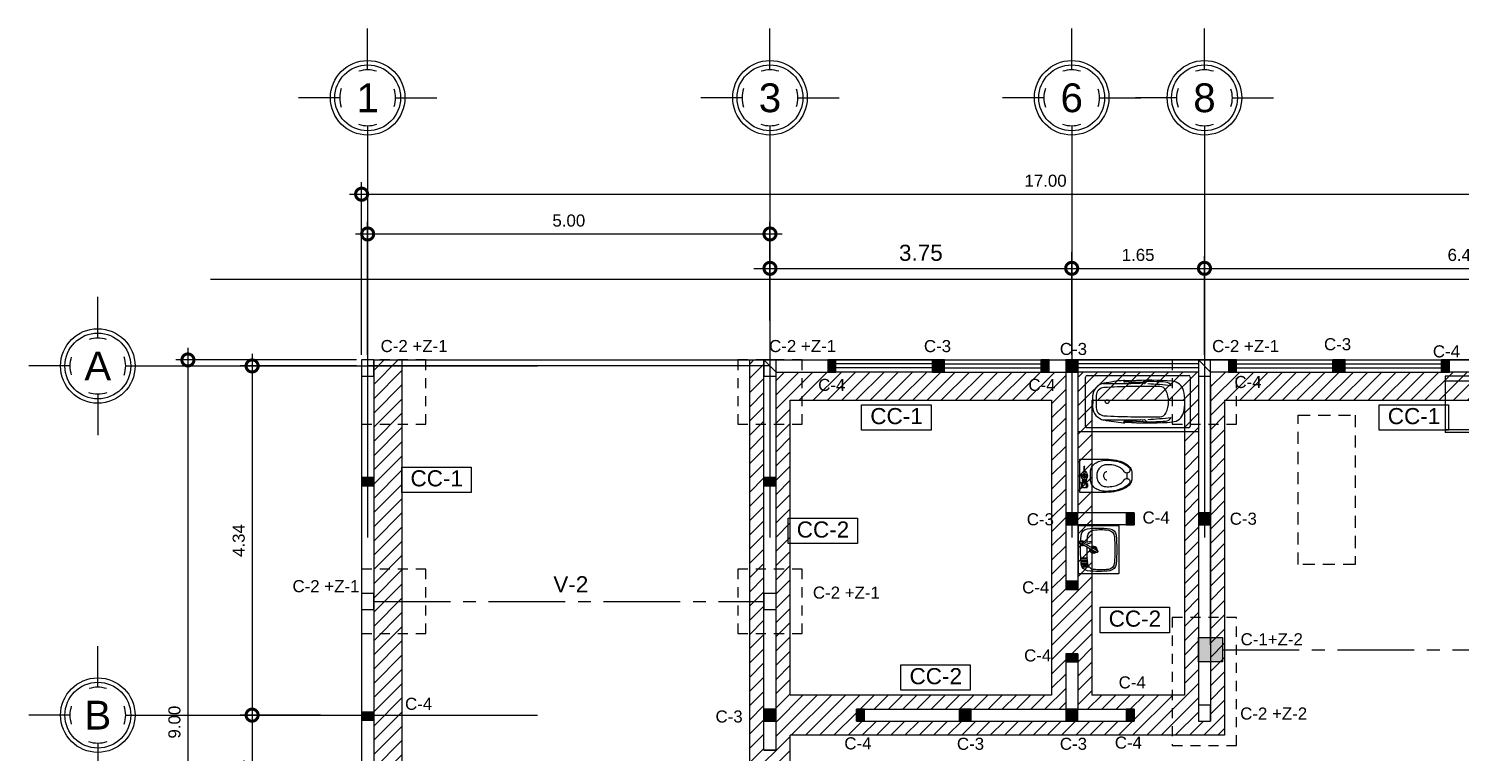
# Model space of a CAD drawing. Header units: inches. Extents: x -370 to 18, y -197 to 199.
# Drawn here: x -319.67 to -301.86, y 27.21 to 36.22 of the extents above; entities that cross this region are included whole.
import ezdxf
from ezdxf.enums import TextEntityAlignment as Align

# ---------------------------------------------------------------- set-up
doc = ezdxf.new("R2010")
doc.units = ezdxf.units.IN
doc.header["$MEASUREMENT"] = 0
doc.header["$PDMODE"] = 34
doc.header["$PDSIZE"] = 0.2
for name, pattern in [('CENTER2', [28.575, 19.05, -3.175, 3.175, -3.175]), ('DASHED', [0.75, 0.5, -0.25]), ('DASHED2', [0.375, 0.25, -0.125])]:
    doc.linetypes.add(name, pattern=pattern)
for name, color, linetype in [('artefactos', 1, 'Continuous'), ('aux2', 194, 'Continuous'), ('MUEBLES', 7, 'Continuous'), ('sanitarios', 9, 'Continuous')]:
    doc.layers.add(name, color=color, linetype=linetype)
doc.styles.get("Standard").update_dxf_attribs({"font": 'arial.ttf'})
doc.dimstyles.new('E100', dxfattribs={"dimtxt": 0.15, "dimasz": 0.15, "dimexe": 0.15, "dimexo": 0.0625, "dimgap": 0.09, "dimtad": 1, "dimzin": 0, "dimdsep": 46, "dimtxsty": 'Standard', "dimblk": 'DOTSMALL', "dimcen": 0.09, "dimdle": 0.15, "dimclrd": 1, "dimclre": 1, "dimclrt": 2, "dimazin": 0, "dimtfac": 1, "dimtofl": 0, "dimtmove": 1, "dimatfit": 1, "dimldrblk": 'OPEN90', "dimfxl": 1, "dimtolj": 1, "dimtzin": 0, "dimarcsym": 0})

# ---------------------------------------------------------------- blocks, each defined once
blk = doc.blocks.new('A$C78C0248E')
at = {"layer": 'artefactos', "color": 2}
for p, q in [((0.244, 0.263), (-0.325, 0.263)), ((-0.325, 0.263), (-0.325, -0.186)), ((0.244, 0.263), (0.244, -0.186)), ((0.244, 0.223), (-0.325, 0.223)), ((0.244, -0.166), (-0.325, -0.166)), ((0.244, -0.186), (-0.325, -0.186)), ((-0.127, -0.186), (-0.127, -0.206)), ((-0.071, -0.206), (-0.127, -0.206)), ((-0.071, -0.186), (-0.071, -0.206)), ((-0.04, -0.166), (-0.04, -0.186)), ((-0.009, -0.186), (-0.009, -0.206)), ((-0.009, -0.206), (0.047, -0.206)), ((0.047, -0.186), (0.047, -0.206))]:
    blk.add_line(p, q, dxfattribs=at)
blk = doc.blocks.new('BC-P3')
at = {"color": 1}
for p, q in [((-0.352, 0), (0.352, 0)), ((-0.375, -1.477), (-0.375, -0.023)), ((0.375, -0.023), (0.375, -1.477)), ((-0.26, -0.25), (-0.26, -0.65)), ((0.26, -0.25), (0.26, -0.65)), ((-0.299, -0.646), (-0.304, -0.562)), ((-0.295, -0.615), (-0.289, -0.545)), ((-0.295, -0.615), (-0.29, -0.621)), ((-0.289, -0.545), (-0.288, -0.546)), ((-0.26, -0.847), (-0.285, -0.558)), ((0.26, -0.847), (0.285, -0.558)), ((0.289, -0.545), (0.288, -0.546)), ((0.295, -0.615), (0.289, -0.545)), ((0.295, -0.615), (0.29, -0.621)), ((0.299, -0.646), (0.304, -0.562)), ((-0.295, -0.835), (-0.28, -0.82)), ((-0.289, -0.622), (-0.278, -0.816)), ((0.289, -0.622), (0.278, -0.816)), ((0.295, -0.835), (0.28, -0.82)), ((-0.295, -0.885), (-0.295, -0.835)), ((-0.295, -0.885), (-0.261, -0.851)), ((0.295, -0.885), (0.261, -0.851)), ((0.295, -0.885), (0.295, -0.835)), ((0.352, -1.5), (-0.352, -1.5))]:
    blk.add_line(p, q, dxfattribs=at)
blk.add_lwpolyline([(-0.026, -0.108, 0.338364), (-0.025, -0.109, 0.038384), (-0.018, -0.11, 0.0164), (-0.01, -0.111, 0.011665), (0.002, -0.111, 0.011665), (0.013, -0.111, 0.0164), (0.021, -0.11, 0.038384), (0.029, -0.109, 0.338364), (0.029, -0.108, 0.338364), (0.029, -0.107, 0.038384), (0.021, -0.106, 0.0164), (0.013, -0.105, 0.011665), (0.002, -0.105, 0.011665), (-0.01, -0.105, 0.0164), (-0.018, -0.106, 0.038384), (-0.025, -0.107, 0.338364)], format="xyb", close=True, dxfattribs=at)
blk.add_circle((0, -0.31), 0.0275, dxfattribs=at)
for centre, radius, start, end in [((-0.352, -0.023), 0.023, 90, 180), ((-0.067, -0.301), 0.2, 92.1239, 168.9839), ((-0.082, -0.272), 0.12, 92.5539, 176.467), ((0, -2.1), 1.95, 90, 92.5539), ((0, -2.1), 2, 90, 92.1239), ((0, -2.1), 2, 87.8761, 90), ((0, -2.1), 1.95, 87.4461, 90), ((0.067, -0.301), 0.2, 11.0161, 87.8761), ((0.082, -0.272), 0.12, 3.533, 87.4461), ((0.352, -0.023), 0.023, 0, 90), ((2.677, -0.835), 2.995, 168.9839, 174.4587), ((7.962, -0.768), 8.179, 176.467, 179.1704), ((-7.962, -0.768), 8.179, 0.8296, 3.533), ((-2.677, -0.835), 2.995, 5.5413, 11.0161), ((-0.205, -0.556), 0.1, 174.4587, 183.7832), ((-0.289, -0.548), 0.002, 12.2804, 69.2529), ((-0.384, -0.569), 0.1, 4.1251, 12.2804), ((0.384, -0.569), 0.1, 167.7196, 175.8749), ((0.289, -0.548), 0.002, 110.7471, 167.7196), ((0.205, -0.556), 0.1, 356.2168, 5.5413), ((3.668, -0.903), 3.974, 176.4609, 184.9418), ((-0.389, -0.652), 0.09, 356.4609, 3.7832), ((-0.291, -0.622), 0.002, 5, 45.7989), ((-0.284, -0.816), 0.006, 315, 3.2505), ((4.742, -0.654), 5.002, 179.9558, 181.4637), ((8.359, -0.88), 8.578, 178.4608, 181.2396), ((-8.359, -0.88), 8.578, 358.7604, 1.5392), ((-4.742, -0.654), 5.002, 358.5363, 0.0442), ((0.284, -0.816), 0.006, 176.7495, 225), ((0.291, -0.622), 0.002, 134.2011, 175), ((-3.668, -0.903), 3.974, 355.0582, 3.5391), ((0.389, -0.652), 0.09, 176.2168, 183.5391), ((4.351, -0.851), 4.64, 180.3451, 183.6254), ((-0.266, -0.847), 0.006, 315, 5), ((4.742, -0.654), 5.002, 182.7348, 186.5873), ((-4.742, -0.654), 5.002, 353.4127, 357.2652), ((0.266, -0.847), 0.006, 175, 225), ((-4.351, -0.851), 4.64, 356.3746, 359.6549), ((-0.18, -1.139), 0.1, 182.9172, 241.9463), ((-0.117, -1.064), 0.1, 181.2396, 243.8791), ((0, -0.825), 0.366, 243.8791, 270), ((0, -0.825), 0.366, 270, 296.1209), ((0.117, -1.064), 0.1, 296.1209, 358.7604), ((0.18, -1.139), 0.1, 298.0537, 357.0828), ((-0.112, -1.23), 0.18, 184.9418, 254.479), ((0, -0.825), 0.6, 254.479, 270), ((0, -0.825), 0.6, 270, 285.521), ((0.112, -1.23), 0.18, 285.521, 355.0582), ((-0.352, -1.477), 0.023, 180, 270), ((0.352, -1.477), 0.023, 270, 0)]:
    blk.add_arc(centre, radius, start, end, dxfattribs=at)
blk = doc.blocks.new('videt')
at = {"layer": 'artefactos', "color": 1}
blk.add_line((0.024, 0.29), (-0.044, 0.29), dxfattribs=at)
for points in [[(0.196, 0.029, 0.049648), (0.183, 0.159, 0.06346), (0.151, 0.256, 0.103485), (0.093, 0.331, 0.178458), (0.04, 0.351), (-0.06, 0.351, 0.178458), (-0.112, 0.331, 0.103485), (-0.17, 0.256, 0.06346), (-0.203, 0.159, 0.049648), (-0.216, 0.029), (-0.216, -0.293), (0.196, -0.293)], [(-0.104, 0.322, 0.103485), (-0.159, 0.251, 0.06346), (-0.191, 0.157, 0.049648), (-0.204, 0.029, 0.075858), (-0.192, -0.046, 0.086069), (-0.162, -0.106, 0.105985), (-0.113, -0.148, 0.126201), (-0.06, -0.162), (0.04, -0.162, 0.126201), (0.093, -0.148, 0.105985), (0.142, -0.106, 0.086069), (0.172, -0.046, 0.075858), (0.184, 0.029, 0.049648), (0.171, 0.157, 0.06346), (0.139, 0.251, 0.103485), (0.085, 0.322, 0.097511), (0.07, 0.328, 0.09808), (0.055, 0.328, 0.098895), (0.041, 0.322, 0.099479), (0.03, 0.311, 0.099479), (0.025, 0.297, 0.098895), (0.025, 0.282, 0.09808), (0.031, 0.268, 0.097511), (0.041, 0.257, -0.102445), (0.087, 0.211, -0.077884), (0.116, 0.146, -0.065096), (0.127, 0.061, -0.024284), (0.125, 0.029, -0.115331), (0.115, -0.013, -0.103946), (0.086, -0.051, -0.091071), (0.043, -0.075, -0.083675), (-0.01, -0.084, -0.083675), (-0.063, -0.075, -0.091071), (-0.105, -0.051, -0.103946), (-0.135, -0.013, -0.115331), (-0.145, 0.029, -0.024284), (-0.146, 0.061, -0.065096), (-0.135, 0.146, -0.077884), (-0.106, 0.211, -0.102445), (-0.061, 0.257, 0.097511), (-0.05, 0.268, 0.09808), (-0.044, 0.282, 0.098895), (-0.044, 0.297, 0.099479), (-0.05, 0.311, 0.099479), (-0.061, 0.322, 0.098895), (-0.075, 0.328, 0.09808), (-0.09, 0.328, 0.097511)]]:
    blk.add_lwpolyline(points, format="xyb", close=True, dxfattribs=at)
blk.add_lwpolyline([(0.04, 0.043, -0.111064), (0.036, 0.026, -0.102841), (0.025, 0.012, -0.093011), (0.01, 0.003, -0.087082), (-0.01, -0.001, -0.087082), (-0.029, 0.003, -0.093011), (-0.045, 0.012, -0.102841), (-0.056, 0.026, -0.111064), (-0.06, 0.043, -0.111064)], format="xyb", dxfattribs=at)
at = {"layer": 'aux2', "color": 1}
for p, q in [((-0.166, -0.293), (-0.166, -0.281)), ((-0.166, -0.293), (-0.091, -0.293)), ((-0.154, -0.215), (-0.154, -0.203)), ((-0.083, -0.215), (-0.154, -0.215)), ((-0.083, -0.259), (-0.154, -0.259)), ((-0.154, -0.277), (-0.154, -0.259)), ((-0.15, -0.206), (-0.15, -0.201)), ((-0.15, -0.276), (-0.15, -0.265)), ((-0.135, -0.209), (-0.147, -0.209)), ((-0.135, -0.262), (-0.147, -0.262)), ((-0.132, -0.206), (-0.132, -0.197)), ((-0.132, -0.274), (-0.132, -0.265)), ((-0.125, -0.206), (-0.125, -0.197)), ((-0.125, -0.274), (-0.125, -0.265)), ((-0.11, -0.209), (-0.122, -0.209)), ((-0.11, -0.262), (-0.122, -0.262)), ((-0.107, -0.206), (-0.107, -0.201)), ((-0.107, -0.276), (-0.107, -0.265)), ((-0.104, -0.215), (-0.104, -0.203)), ((-0.104, -0.277), (-0.104, -0.259)), ((-0.091, -0.293), (-0.091, -0.281)), ((-0.083, -0.212), (-0.07, -0.212)), ((-0.083, -0.262), (-0.083, -0.212)), ((-0.083, -0.237), (-0.07, -0.237)), ((-0.083, -0.262), (-0.07, -0.262)), ((-0.07, -0.262), (-0.07, -0.212)), ((-0.058, -0.215), (-0.07, -0.215)), ((-0.058, -0.259), (-0.07, -0.259)), ((-0.046, -0.212), (-0.058, -0.212)), ((-0.058, -0.262), (-0.058, -0.212)), ((-0.046, -0.262), (-0.058, -0.262)), ((0.047, -0.221), (0.031, -0.221)), ((0.047, -0.252), (0.031, -0.252)), ((0.047, -0.252), (0.047, -0.221)), ((0.05, -0.234), (0.106, -0.234)), ((0.05, -0.24), (0.106, -0.24))]:
    blk.add_line(p, q, dxfattribs=at)
blk.add_lwpolyline([(-0.035, -0.237), (-0.022, -0.259), (0.003, -0.259), (0.015, -0.237), (0.003, -0.215), (-0.022, -0.215)], close=True, dxfattribs=at)
for centre, radius in [((-0.01, -0.237), 0.0437), ((-0.01, -0.236), 0.025), ((-0.01, -0.237), 0.025), ((-0.01, -0.237), 0.00855)]:
    blk.add_circle(centre, radius, dxfattribs=at)
for centre, radius, start, end in [((-0.129, -0.39), 0.116, 71.0754, 108.9246), ((-0.119, -0.237), 0.0406, 147.7952, 212.2048), ((-0.129, -0.25), 0.0531, 61.9275, 118.0725), ((-0.147, -0.206), 0.00312, 180, 270), ((-0.147, -0.265), 0.00312, 90, 180), ((-0.135, -0.206), 0.00312, 270, 0), ((-0.135, -0.265), 0.00312, 0, 90), ((-0.122, -0.206), 0.00312, 180, 270), ((-0.122, -0.265), 0.00312, 90, 180), ((-0.11, -0.206), 0.00312, 270, 0), ((-0.11, -0.265), 0.00312, 0, 90), ((-0.138, -0.237), 0.0406, 327.7958, 32.2042), ((0.05, -0.231), 0.00312, 180, 270), ((0.05, -0.243), 0.00312, 90, 180), ((0.106, -0.237), 0.00312, 270, 90)]:
    blk.add_arc(centre, radius, start, end, dxfattribs=at)
blk = doc.blocks.new('lavamanos tlimpio')
at = {"layer": 'artefactos'}
for p, q in [((10.6, -10.3), (10.6, -3.5)), ((11.9, -10.4), (11.9, -3.5)), ((13.8, -10.4), (13.8, -3.7)), ((15.1, -10.6), (15.1, -3.7)), ((17, -10.7), (17, -3.9)), ((18.3, -11.1), (18.3, -3.9)), ((20.2, -11.5), (20.2, -4.8)), ((21.5, -13), (21.5, -4.8))]:
    blk.add_line(p, q, dxfattribs=at)
blk.add_lwpolyline([(30, -49.2), (30, -0.8, 0.414214), (29.2, 0), (-29.2, 0, 0.414214), (-30, -0.8), (-30, -49.2, 0.414214), (-29.2, -50), (29.2, -50, 0.414214)], format="xyb", close=True, dxfattribs=at)
for points in [[(-6.3, -2.5, 0.16165), (-7.8, -1.6), (-9.1, -0.8, 0.405288), (-11.2, -2), (-11.2, -3.5, 0.262176), (-10.5, -6.2)], [(-9.6, -4.3, 0.344116), (-9.7, -7.7), (-9.5, -8.3, -0.110943), (-9.5, -9.1), (-10.6, -16, 0.394589), (-10.1, -16.7), (-10, -16.7)], [(-6.8, -9.1, 0.076052), (-7.1, -9.7), (-9.1, -16.3, -0.394589), (-9.8, -16.8), (-10, -16.7)], [(-5.4, -7.7, 0.68313), (-7.9, -3.3)]]:
    blk.add_lwpolyline(points, format="xyb", dxfattribs=at)
for points in [[(-10.5, -6.2), (-9.9, -7.4)], [(-10.4, -3), (1.1, -23)], [(-8.6, -2), (2.9, -22)]]:
    blk.add_lwpolyline(points, dxfattribs=at)
for centre, radius, start, end in [((73, -25), 100, 171.9569, 188.0431), ((-17.1, -12.3), 9, 95.138, 171.9569), ((-16, -19.7), 8.5, 94.7912, 172.9336), ((0, -202.5), 200, 93.2141, 95.138), ((0, -210.5), 200, 92.7843, 94.7912), ((-9.5, -2.5), 1.5, 9.298, 247.8045), ((-9.5, -2.5), 1, 30, 210), ((-7.5, -5), 2.75, 152.2794, 192.5302), ((-7.5, -5), 2.75, 351.5788, 108.8589), ((0, -210.5), 200, 91.7204, 92.1195), ((0, -202.5), 200, 84.862, 91.7916), ((0, -18.5), 4.5, 136.0639, 277.5113), ((0, -210.5), 200, 85.2728, 91.0678), ((0, -18.5), 3, 144.5233, 275.4767), ((0, -18.5), 4.5, 316.1452, 110.3438), ((0, -18.5), 3, 314.5724, 105.4276), ((10.1, -10.3), 0.5, 267.0983, 0), ((11.3, -3.5), 0.65, 0, 180), ((12.4, -10.4), 0.5, 180, 266.4399), ((13.3, -10.4), 0.5, 266.1822, 0), ((14.5, -3.7), 0.65, 0, 180), ((15.6, -10.6), 0.5, 180, 265.5232), ((16.5, -10.7), 0.5, 266.4637, 0), ((16, -19.7), 8.5, 7.0664, 86.7126), ((17.7, -3.9), 0.65, 0, 180), ((17.1, -12.3), 9, 8.0431, 84.862), ((18.8, -11.1), 0.5, 180, 251.5041), ((19.7, -11.5), 0.5, 245.3398, 0), ((20.9, -4.8), 0.65, 0, 179.9999), ((22, -13), 0.5, 180, 227.7171), ((-73, -25), 100, 351.9569, 8.0431), ((50, -27.8), 75, 172.9336, 187.0664), ((2, -22.5), 1.5, 161.8103, 78.1897), ((2, -22.5), 1, 210, 30), ((-50, -27.8), 75, 352.9336, 7.0664), ((-17.1, -37.7), 9, 188.0431, 264.862), ((-16, -36), 8.5, 187.0664, 265.2088), ((0, 152.5), 200, 264.862, 275.138), ((0, 154.8), 200, 265.2088, 274.7912), ((16, -36), 8.5, 274.7912, 352.9336), ((17.1, -37.7), 9, 275.138, 351.9569)]:
    blk.add_arc(centre, radius, start, end, dxfattribs=at)
blk = doc.blocks.new('EJE NORTE NUEVO')
at = {"color": 8}
for p, q in [((0, 3.252), (0, 3.764)), ((-0.347, 2.905), (-0.859, 2.905)), ((0.347, 2.905), (0.859, 2.905))]:
    blk.add_line(p, q, dxfattribs=at)
at = {"color": 2, "linetype": 'CENTER2'}
blk.add_line((0, 2.558), (0, -2.558), dxfattribs=at)
at = {"color": 8}
blk.add_circle((0, 2.905), 0.463, dxfattribs=at)
at = {"color": 4}
blk.add_circle((0, 2.905), 0.409, dxfattribs=at)
at = {"color": 8}
for start, end in [(71.4161, 108.5839), (160.6993, 199.2784), (341.7694, 18.2529), (251.0526, 288.9474)]:
    blk.add_arc((0, 2.905), 0.347, start, end, dxfattribs=at)
at = {"color": 4}
blk.add_attdef('A', text='', height=0.358, dxfattribs=at).set_placement((0, 2.905), align=Align.MIDDLE_CENTER)
blk = doc.blocks.new('_DotSmall')
at = {"color": 0, "linetype": 'ByBlock', "const_width": 0.5}
blk.add_lwpolyline([(-0.0625, 0, 1), (0.0625, 0, 1)], format="xyb", close=True, dxfattribs=at)
blk = doc.blocks.new('*D190')
at = {"color": 1, "lineweight": -2, "transparency": 16777216}
for p, q in [((0.075, 9.062), (0.075, 10.715)), ((5.075, 9.489), (5.075, 10.715)), ((-0.075, 10.565), (5.225, 10.565))]:
    blk.add_line(p, q, dxfattribs=at)
at = {"layer": 'DEFPOINTS', "color": 0, "transparency": 16777216}
for p in [(5.075, 10.565), (5.075, 9.427), (0.075, 9)]:
    blk.add_point(p, dxfattribs=at)
at = {"color": 1, "lineweight": -2, "transparency": 16777216, "xscale": 0.3, "yscale": 0.3, "zscale": 0.3, "rotation": 180}
blk.add_blockref('_DotSmall', (0.075, 10.565), dxfattribs=at)
at = {"color": 1, "lineweight": -2, "transparency": 16777216, "xscale": 0.3, "yscale": 0.3, "zscale": 0.3}
blk.add_blockref('_DotSmall', (5.075, 10.565), dxfattribs=at)
at = {"color": 2, "transparency": 16777216, "insert": (2.575, 10.731), "char_height": 0.15, "attachment_point": 5}
blk.add_mtext('\\A1;5.00', dxfattribs=at)
blk = doc.blocks.new('_Open90')
at = {"color": 0, "linetype": 'ByBlock', "lineweight": -2}
for p, q in [((0, 0), (-1, 0)), ((-0.5, 0.5), (0, 0)), ((0, 0), (-0.5, -0.5))]:
    blk.add_line(p, q, dxfattribs=at)
blk = doc.blocks.new('*D138')
at = {"color": 1, "lineweight": -2, "transparency": 16777216}
for p, q in [((-236.938, 114.773), (-236.938, 115.622)), ((-233.188, 114.347), (-233.188, 115.622)), ((-237.138, 115.422), (-232.988, 115.422))]:
    blk.add_line(p, q, dxfattribs=at)
at = {"layer": 'DEFPOINTS', "color": 0, "transparency": 16777216}
for p in [(-233.188, 115.422), (-236.938, 114.711), (-233.188, 114.284)]:
    blk.add_point(p, dxfattribs=at)
at = {"color": 1, "lineweight": -2, "transparency": 16777216, "xscale": 0.3, "yscale": 0.3, "zscale": 0.3, "rotation": 180}
blk.add_blockref('_DotSmall', (-236.938, 115.422), dxfattribs=at)
at = {"color": 1, "lineweight": -2, "transparency": 16777216, "xscale": 0.3, "yscale": 0.3, "zscale": 0.3}
blk.add_blockref('_DotSmall', (-233.188, 115.422), dxfattribs=at)
at = {"color": 2, "transparency": 16777216, "insert": (-235.063, 115.614), "char_height": 0.2, "attachment_point": 5}
blk.add_mtext('\\A1;3.75', dxfattribs=at)
blk = doc.blocks.new('*D470')
at = {"color": 1, "lineweight": -2, "transparency": 16777216}
for p, q in [((8.825, 9.062), (8.825, 10.288)), ((10.475, 9.062), (10.475, 10.288)), ((8.675, 10.138), (10.625, 10.138))]:
    blk.add_line(p, q, dxfattribs=at)
at = {"layer": 'DEFPOINTS', "color": 0, "transparency": 16777216}
for p in [(10.475, 10.138), (8.825, 9), (10.475, 9)]:
    blk.add_point(p, dxfattribs=at)
at = {"color": 1, "lineweight": -2, "transparency": 16777216, "xscale": 0.3, "yscale": 0.3, "zscale": 0.3, "rotation": 180}
blk.add_blockref('_DotSmall', (8.825, 10.138), dxfattribs=at)
at = {"color": 1, "lineweight": -2, "transparency": 16777216, "xscale": 0.3, "yscale": 0.3, "zscale": 0.3}
blk.add_blockref('_DotSmall', (10.475, 10.138), dxfattribs=at)
at = {"color": 2, "transparency": 16777216, "insert": (9.65, 10.304), "char_height": 0.15, "attachment_point": 5}
blk.add_mtext('\\A1;1.65', dxfattribs=at)
blk = doc.blocks.new('*D471')
at = {"color": 1, "lineweight": -2, "transparency": 16777216}
for p, q in [((10.475, 9.062), (10.475, 10.288)), ((16.925, 9.062), (16.925, 10.288)), ((10.325, 10.138), (17.075, 10.138))]:
    blk.add_line(p, q, dxfattribs=at)
at = {"layer": 'DEFPOINTS', "color": 0, "transparency": 16777216}
for p in [(16.925, 10.138), (10.475, 9), (16.925, 9)]:
    blk.add_point(p, dxfattribs=at)
at = {"color": 1, "lineweight": -2, "transparency": 16777216, "xscale": 0.3, "yscale": 0.3, "zscale": 0.3, "rotation": 180}
blk.add_blockref('_DotSmall', (10.475, 10.138), dxfattribs=at)
at = {"color": 1, "lineweight": -2, "transparency": 16777216, "xscale": 0.3, "yscale": 0.3, "zscale": 0.3}
blk.add_blockref('_DotSmall', (16.925, 10.138), dxfattribs=at)
at = {"color": 2, "transparency": 16777216, "insert": (13.7, 10.304), "char_height": 0.15, "attachment_point": 5}
blk.add_mtext('\\A1;6.45', dxfattribs=at)
blk = doc.blocks.new('*D472')
at = {"color": 1, "lineweight": -2, "transparency": 16777216}
for p, q in [((-0.15, 11.059), (17.15, 11.059)), ((0, 9.062), (0, 11.209)), ((17, 9.062), (17, 11.209))]:
    blk.add_line(p, q, dxfattribs=at)
at = {"layer": 'DEFPOINTS', "color": 0, "transparency": 16777216}
for p in [(17, 11.059), (0, 9), (17, 9)]:
    blk.add_point(p, dxfattribs=at)
at = {"color": 1, "lineweight": -2, "transparency": 16777216, "xscale": 0.3, "yscale": 0.3, "zscale": 0.3, "rotation": 180}
blk.add_blockref('_DotSmall', (0, 11.059), dxfattribs=at)
at = {"color": 1, "lineweight": -2, "transparency": 16777216, "xscale": 0.3, "yscale": 0.3, "zscale": 0.3}
blk.add_blockref('_DotSmall', (17, 11.059), dxfattribs=at)
at = {"color": 2, "transparency": 16777216, "insert": (8.5, 11.226), "char_height": 0.15, "attachment_point": 5}
blk.add_mtext('\\A1;17.00', dxfattribs=at)
blk = doc.blocks.new('*D493')
at = {"color": 1, "lineweight": -2, "transparency": 16777216}
for p, q in [((-0.062, 8.925), (-1.511, 8.925)), ((-1.361, 9.075), (-1.361, 4.437)), ((-0.512, 4.587), (-1.511, 4.587))]:
    blk.add_line(p, q, dxfattribs=at)
at = {"layer": 'DEFPOINTS', "color": 0, "transparency": 16777216}
for p in [(0, 8.925), (-1.361, 4.587), (-0.449, 4.587)]:
    blk.add_point(p, dxfattribs=at)
at = {"color": 1, "lineweight": -2, "transparency": 16777216, "xscale": 0.3, "yscale": 0.3, "zscale": 0.3}
for p, rotation in [((-1.361, 8.925), 90), ((-1.361, 4.587), 270)]:
    blk.add_blockref('_DotSmall', p, dxfattribs=dict(at, rotation=rotation))
at = {"color": 2, "transparency": 16777216, "insert": (-1.527, 6.756), "char_height": 0.15, "attachment_point": 5, "rotation": 90}
blk.add_mtext('\\A1;4.34', dxfattribs=at)
blk = doc.blocks.new('*D490')
at = {"color": 1, "lineweight": -2, "transparency": 16777216}
for p, q in [((-1.361, 4.737), (-1.361, 2.925)), ((-0.512, 4.587), (-1.511, 4.587)), ((-0.062, 3.075), (-1.511, 3.075))]:
    blk.add_line(p, q, dxfattribs=at)
at = {"layer": 'DEFPOINTS', "color": 0, "transparency": 16777216}
for p in [(-0.449, 4.587), (-1.361, 3.075), (0, 3.075)]:
    blk.add_point(p, dxfattribs=at)
at = {"color": 1, "lineweight": -2, "transparency": 16777216, "xscale": 0.3, "yscale": 0.3, "zscale": 0.3}
for p, rotation in [((-1.361, 4.587), 90), ((-1.361, 3.075), 270)]:
    blk.add_blockref('_DotSmall', p, dxfattribs=dict(at, rotation=rotation))
at = {"color": 2, "transparency": 16777216, "insert": (-1.527, 3.831), "char_height": 0.15, "attachment_point": 5, "rotation": 90}
blk.add_mtext('\\A1;1.51', dxfattribs=at)
blk = doc.blocks.new('*D474')
at = {"color": 1, "lineweight": -2, "transparency": 16777216}
for p, q in [((-2.159, 9.15), (-2.159, -0.15)), ((-0.062, 9), (-2.309, 9)), ((-0.062, 0), (-2.309, 0))]:
    blk.add_line(p, q, dxfattribs=at)
at = {"layer": 'DEFPOINTS', "color": 0, "transparency": 16777216}
for p in [(0, 9), (-2.159, 0), (0, 0)]:
    blk.add_point(p, dxfattribs=at)
at = {"color": 1, "lineweight": -2, "transparency": 16777216, "xscale": 0.3, "yscale": 0.3, "zscale": 0.3}
for p, rotation in [((-2.159, 9), 90), ((-2.159, 0), 270)]:
    blk.add_blockref('_DotSmall', p, dxfattribs=dict(at, rotation=rotation))
at = {"color": 2, "transparency": 16777216, "insert": (-2.326, 4.5), "char_height": 0.15, "attachment_point": 5, "rotation": 90}
blk.add_mtext('\\A1;9.00', dxfattribs=at)
blk = doc.blocks.new('A$C4C712806')
at = {"color": 8}
for p, q in [((17.88, 10), (-1.877, 10)), ((0.15, 9), (0, 9)), ((0, 9), (0, 0)), ((5.075, 8.925), (0.075, 8.925)), ((0.15, 9), (0.15, 3.15)), ((0.15, 9), (5.15, 9)), ((5, 9), (5.895, 9)), ((5, 4.15), (5, 9)), ((5, 9), (5.15, 8.85)), ((5.895, 8.85), (5.895, 9)), ((7.095, 9), (7.245, 9)), ((7.095, 8.85), (7.095, 9)), ((7.245, 8.85), (7.245, 9)), ((8.445, 9), (8.9, 9)), ((8.445, 8.85), (8.445, 9)), ((8.75, 8.85), (8.9, 9)), ((8.9, 9), (8.9, 7.1)), ((10.872, 9), (10.4, 9)), ((10.4, 9), (10.4, 4.512)), ((10.55, 8.85), (10.4, 9)), ((10.872, 8.85), (10.872, 9)), ((12.222, 9), (12.072, 9)), ((12.072, 8.85), (12.072, 9)), ((12.222, 8.85), (12.222, 9)), ((17, 9), (13.422, 9)), ((13.422, 8.85), (13.422, 9)), ((5.15, 8.85), (5.895, 8.85)), ((5.15, 4.15), (5.15, 8.85)), ((7.095, 8.85), (7.245, 8.85)), ((8.445, 8.85), (8.75, 8.85)), ((8.75, 8.85), (8.75, 6.15)), ((10.872, 8.85), (10.55, 8.85)), ((10.55, 5.462), (10.55, 8.85)), ((12.222, 8.85), (12.072, 8.85)), ((16.85, 8.85), (13.422, 8.85)), ((10.55, 8.7), (10.55, 4.512)), ((8.9, 8.109), (10.4, 8.109)), ((9.6, 7.1), (8.9, 7.1)), ((8.9, 6.95), (8.9, 6.15)), ((9.6, 6.95), (8.9, 6.95)), ((9.6, 7.1), (9.6, 6.95)), ((8.75, 6.15), (8.9, 6.15)), ((8.75, 5.35), (8.75, 4.662)), ((8.75, 5.35), (8.9, 5.35)), ((8.9, 5.35), (8.9, 4.662)), ((6.15, 4.512), (6.15, 4.662)), ((6.15, 4.662), (8.75, 4.662)), ((8.9, 4.662), (9.6, 4.662)), ((9.6, 4.662), (9.6, 4.512)), ((10.55, 4.512), (10.55, 4.662)), ((10.55, 4.662), (10.55, 4.512)), ((6.15, 4.512), (9.6, 4.512)), ((10.4, 4.512), (10.55, 4.512)), ((5, 4.15), (5.15, 4.15)), ((5.15, 4.15), (5, 4.15))]:
    blk.add_line(p, q, dxfattribs=at)
at = {"color": 1}
for p, q in [((7.095, 9), (5.895, 9)), ((7.245, 9), (8.445, 9)), ((10.4, 9), (8.9, 9)), ((10.872, 9), (12.072, 9)), ((12.222, 9), (13.422, 9)), ((7.095, 8.85), (5.895, 8.85)), ((7.245, 8.85), (8.445, 8.85)), ((10.4, 8.85), (8.9, 8.85)), ((10.872, 8.85), (12.072, 8.85)), ((12.222, 8.85), (13.422, 8.85))]:
    blk.add_line(p, q, dxfattribs=at)
at = {"color": 2}
for p, q in [((7.095, 8.95), (5.895, 8.95)), ((7.245, 8.95), (8.445, 8.95)), ((10.4, 8.95), (8.9, 8.95)), ((10.872, 8.95), (12.072, 8.95)), ((12.222, 8.95), (13.422, 8.95)), ((7.095, 8.9), (5.895, 8.9)), ((7.245, 8.9), (8.445, 8.9)), ((10.4, 8.9), (8.9, 8.9)), ((10.872, 8.9), (12.072, 8.9)), ((12.222, 8.9), (13.422, 8.9))]:
    blk.add_line(p, q, dxfattribs=at)
at = {"layer": 'MUEBLES', "color": 8, "linetype": 'DASHED', "ltscale": 0.3}
blk.add_lwpolyline([(11.64, 8.313), (12.347, 8.313), (12.347, 6.457), (11.64, 6.457)], close=True, dxfattribs=at)
for p, values in [((0.075, 9.352), {'A': '1'}), ((5.075, 9.352), {'A': '3'}), ((8.825, 9.352), {'A': '6'}), ((10.475, 9.352), {'A': '8'})]:
    blk.add_blockref('EJE NORTE NUEVO', p).add_auto_attribs(values)
at = {"color": 8}
ref = blk.add_blockref('EJE NORTE NUEVO', (-0.374, 8.925), dxfattribs=dict(at, rotation=90))
ref.add_attrib('A', 'A', dxfattribs={"color": 4, "height": 0.358}).set_placement((-3.279, 8.925), align=Align.MIDDLE_CENTER)
ref = blk.add_blockref('EJE NORTE NUEVO', (-0.374, 4.587), dxfattribs=dict(at, rotation=90))
ref.add_attrib('A', 'B', dxfattribs={"color": 4, "height": 0.358}).set_placement((-3.279, 4.587), align=Align.MIDDLE_CENTER)
at = {"layer": 'artefactos', "color": 8, "xscale": 0.8666666666666671, "yscale": 0.8666666666666671, "zscale": 0.8666666666666671, "rotation": 90.00000000000001}
blk.add_blockref('BC-P3', (8.997, 8.482), dxfattribs=at)
at = {"layer": 'MUEBLES', "color": 8, "xscale": 1.56056294117736, "yscale": 1.56056294117736, "zscale": 1.56056294117736}
blk.add_blockref('A$C78C0248E', (13.975, 8.389), dxfattribs=at)
at = {"layer": 'MUEBLES', "color": 8, "xscale": -1, "rotation": 270}
blk.add_blockref('videt', (9.22, 7.571), dxfattribs=at)
at = {"layer": 'sanitarios', "color": 8, "xscale": -0.01000000000203727, "yscale": 0.01000000000021828, "zscale": 0.01, "rotation": 90}
blk.add_blockref('lavamanos tlimpio', (8.91, 6.642), dxfattribs=at)
at = {"color": 8}
for base, p1, p2, picture, middle in [((17, 11.059), (0, 9), (17, 9), '*D472', (8.5, 11.226)), ((5.075, 10.565), (0.075, 9), (5.075, 9.427), '*D190', (2.575, 10.731)), ((10.475, 10.138), (8.825, 9), (10.475, 9), '*D470', (9.65, 10.304)), ((16.925, 10.138), (10.475, 9), (16.925, 9), '*D471', (13.7, 10.304))]:
    dim = blk.add_linear_dim(base=base, p1=p1, p2=p2, dimstyle='E100', dxfattribs=at)
    dim.commit()
    dim.dimension.update_dxf_attribs({"geometry": picture, "text_midpoint": middle})
dim = blk.add_linear_dim(base=(8.825, 10.138), p1=(5.075, 9.427), p2=(8.825, 9), dimstyle='E100', dxfattribs=at)
dim.commit()
dim.dimension.update_dxf_attribs({"geometry": '*D138', "text_midpoint": (6.95, 10.33), "insert": (242.013, -105.284)})
for base, p1, p2, picture, middle in [((-2.159, 0), (0, 9), (0, 0), '*D474', (-2.326, 4.5)), ((-1.361, 4.587), (0, 8.925), (-0.449, 4.587), '*D493', (-1.527, 6.756)), ((-1.361, 3.075), (-0.449, 4.587), (0, 3.075), '*D490', (-1.527, 3.831))]:
    dim = blk.add_linear_dim(base=base, p1=p1, p2=p2, angle=90, dimstyle='E100', dxfattribs=at)
    dim.commit()
    dim.dimension.update_dxf_attribs({"geometry": picture, "text_midpoint": middle})

msp = doc.modelspace()

# ---------------------------------------------------------------- hatches: boundary and pattern name
h = msp.add_hatch()
h.set_pattern_fill('ANSI31', color=8)
h.set_pattern_definition([(45, (54.3584, 15.10135), (-0.088388348, 0.088388348), [])])
h.paths.add_polyline_path([(-306.7809, 31.9521), (-310.3809, 31.9521), (-310.3809, 27.2521), (-310.5309, 27.2521), (-310.5309, 32.1021), (-310.7059, 32.1021), (-310.7059, 26.4271), (-315.0309, 26.4271), (-315.0309, 32.1021), (-315.3809, 32.1021), (-315.3809, 26.2521), (-310.3809, 26.2521), (-310.3809, 26.1021), (-315.3809, 26.1021), (-315.3809, 23.2521), (-308.13371, 23.2521), (-308.13371, 26.2521), (-307.98371, 26.2521), (-307.98371, 23.2521), (-303.98371, 23.2521), (-303.98371, 26.1021), (-306.98371, 26.1021), (-306.98371, 26.2521), (-303.83371, 26.2521), (-303.83371, 23.2521), (-298.72033, 23.2521, 0.57746147), (-298.72033, 26.8521), (-299.8309, 26.8521), (-299.8309, 27.0021), (-298.6809, 27.0021, -0.54828633), (-298.44571, 23.2521), (-298.65128, 23.1021), (-298.40866, 23.1021, 0.57759497), (-298.65866, 27.1771), (-300.0809, 27.1771), (-300.0809, 26.6771), (-298.78598, 26.6771, -0.60681871), (-298.78598, 23.6021), (-303.65859, 23.6021), (-303.65715, 26.4271), (-310.2059, 26.4271), (-310.2059, 27.4387), (-304.8059, 27.4387), (-304.8059, 31.6021), (-298.8559, 31.6021), (-298.8559, 28.6521), (-298.6809, 28.6521), (-298.6809, 31.9521), (-304.9809, 31.9521), (-304.9809, 27.6137), (-305.1309, 27.6137), (-305.1309, 31.9521), (-306.6309, 31.9521), (-306.6309, 29.2521), (-306.7809, 29.2521)])
h.paths.add_polyline_path([(-306.9559, 31.6021), (-306.9559, 27.9387), (-310.2059, 27.9387), (-310.2059, 31.6021)], flags=16)
h.paths.add_polyline_path([(-306.4559, 31.6021), (-305.3059, 31.6021), (-305.3059, 27.9387), (-306.4559, 27.9387)], flags=16)
h.paths.add_polyline_path([(-309.3809, 27.7637), (-306.7809, 27.7637), (-306.7809, 28.4521), (-306.6309, 28.4521), (-306.6309, 27.7637), (-305.9309, 27.7637), (-305.9309, 27.6137), (-309.3809, 27.6137)], flags=16)
h.paths.add_polyline_path([(-308.30871, 25.9271), (-308.30871, 23.6021), (-315.0309, 23.6021), (-315.0309, 25.9271)], flags=16)
h.paths.add_polyline_path([(-307.80871, 25.9271), (-304.15739, 25.9271), (-304.15857, 23.6021), (-307.80871, 23.6021)], flags=16)
h = msp.add_hatch(color=1)
h.dxf.hatch_style = 1
h.paths.add_polyline_path([(-309.73603, 31.9521), (-309.63603, 31.9521), (-309.63603, 32.1021), (-309.73603, 32.1021)])
h = msp.add_hatch(color=3)
h.dxf.hatch_style = 1
h.paths.add_polyline_path([(-308.43603, 31.9521), (-308.28603, 31.9521), (-308.28603, 32.1021), (-308.43603, 32.1021)])
h = msp.add_hatch(color=1)
h.dxf.hatch_style = 1
h.paths.add_polyline_path([(-307.08603, 31.9521), (-306.98603, 31.9521), (-306.98603, 32.1021), (-307.08603, 32.1021)])
h = msp.add_hatch(color=3)
h.dxf.hatch_style = 1
h.paths.add_polyline_path([(-306.7809, 31.9521), (-306.6309, 31.9521), (-306.6309, 32.1021), (-306.7809, 32.1021)])
h = msp.add_hatch(color=1)
h.dxf.hatch_style = 1
h.paths.add_polyline_path([(-304.75871, 31.9521), (-304.65871, 31.9521), (-304.65871, 32.1021), (-304.75871, 32.1021)])
h = msp.add_hatch(color=3)
h.dxf.hatch_style = 1
h.paths.add_polyline_path([(-303.45871, 31.9521), (-303.30871, 31.9521), (-303.30871, 32.1021), (-303.45871, 32.1021)])
h = msp.add_hatch(color=1)
h.dxf.hatch_style = 1
h.paths.add_polyline_path([(-302.10871, 31.9521), (-302.00871, 31.9521), (-302.00871, 32.1021), (-302.10871, 32.1021)])
h = msp.add_hatch(color=1)
h.dxf.hatch_style = 1
h.paths.add_polyline_path([(-315.5309, 30.6396), (-315.5309, 30.5396), (-315.3809, 30.5396), (-315.3809, 30.6396)])
h = msp.add_hatch(color=1)
h.dxf.hatch_style = 1
h.paths.add_polyline_path([(-310.5309, 30.6396), (-310.5309, 30.5396), (-310.3809, 30.5396), (-310.3809, 30.6396)])
h = msp.add_hatch(color=3)
h.dxf.hatch_style = 1
h.paths.add_polyline_path([(-306.7809, 30.0521), (-306.6309, 30.0521), (-306.6309, 30.2021), (-306.7809, 30.2021)])
h = msp.add_hatch(color=1)
h.dxf.hatch_style = 1
h.paths.add_polyline_path([(-306.0309, 30.0521), (-305.9309, 30.0521), (-305.9309, 30.2021), (-306.0309, 30.2021)])
h = msp.add_hatch(color=3)
h.dxf.hatch_style = 1
h.paths.add_polyline_path([(-305.1309, 30.0521), (-304.9809, 30.0521), (-304.9809, 30.2021), (-305.1309, 30.2021)])
h = msp.add_hatch(color=1)
h.dxf.hatch_style = 1
h.paths.add_polyline_path([(-306.7809, 29.3521), (-306.7809, 29.2521), (-306.6309, 29.2521), (-306.6309, 29.3521)])
h = msp.add_hatch(color=256)
h.dxf.hatch_style = 1
h.paths.add_polyline_path([(-304.8309, 28.3521), (-305.1309, 28.3521), (-305.1309, 28.6521), (-304.8309, 28.6521)])
h = msp.add_hatch(color=1)
h.dxf.hatch_style = 1
h.paths.add_polyline_path([(-306.7809, 28.4521), (-306.7809, 28.3521), (-306.6309, 28.3521), (-306.6309, 28.4521)])
h = msp.add_hatch(color=1)
h.dxf.hatch_style = 1
h.paths.add_polyline_path([(-315.5309, 27.7271), (-315.5309, 27.6271), (-315.3809, 27.6271), (-315.3809, 27.7271)])
h = msp.add_hatch(color=3)
h.dxf.hatch_style = 1
h.paths.add_polyline_path([(-310.5309, 27.6137), (-310.3809, 27.6137), (-310.3809, 27.7637), (-310.5309, 27.7637)])
h = msp.add_hatch(color=1)
h.dxf.hatch_style = 1
h.paths.add_polyline_path([(-309.3809, 27.6137), (-309.2809, 27.6137), (-309.2809, 27.7637), (-309.3809, 27.7637)])
h = msp.add_hatch(color=3)
h.dxf.hatch_style = 1
h.paths.add_polyline_path([(-308.1059, 27.6137), (-307.9559, 27.6137), (-307.9559, 27.7637), (-308.1059, 27.7637)])
h = msp.add_hatch(color=3)
h.dxf.hatch_style = 1
h.paths.add_polyline_path([(-306.7809, 27.6137), (-306.6309, 27.6137), (-306.6309, 27.7637), (-306.7809, 27.7637)])
h = msp.add_hatch(color=1)
h.dxf.hatch_style = 1
h.paths.add_polyline_path([(-306.0309, 27.6137), (-305.9309, 27.6137), (-305.9309, 27.7637), (-306.0309, 27.7637)])

# ---------------------------------------------------------------- linework, layer by layer
at = {"color": 6, "linetype": 'CENTER2', "ltscale": 0.05}
msp.add_line((-315.3809, 29.1021), (-310.5309, 29.1021), dxfattribs=at)
at = {"color": 2}
for points in [[(-315.5309, 32.1021), (-315.5309, 25.9271)], [(-315.0309, 32.1021), (-315.0309, 26.4271), (-310.7059, 26.4271)], [(-310.7059, 26.4271), (-310.7059, 32.1021), (-298.3559, 32.1021), (-298.3559, 28.6521)], [(-304.8059, 31.6021), (-304.8059, 27.4387), (-310.2059, 27.4387)], [(-310.2059, 27.9387), (-310.2059, 31.6021), (-306.9559, 31.6021)], [(-306.9559, 31.6021), (-306.9559, 27.9387)], [(-305.3059, 31.6021), (-305.3059, 27.9387), (-306.4559, 27.9387)], [(-306.4559, 31.6021), (-306.4559, 27.9387)], [(-306.4559, 31.6021), (-305.3059, 31.6021)], [(-304.8059, 31.6021), (-298.8559, 31.6021), (-298.8559, 28.6521)], [(-306.9559, 27.9387), (-310.2059, 27.9387)], [(-310.2059, 26.4271), (-310.2059, 27.4387)]]:
    msp.add_lwpolyline(points, dxfattribs=at)
at = {"color": 5}
for points in [[(-315.5309, 31.9021), (-315.3809, 31.9021), (-315.3809, 32.1021), (-315.5309, 32.1021)], [(-310.5309, 31.9021), (-310.3809, 31.9021), (-310.3809, 32.1021), (-310.5309, 32.1021)], [(-309.73603, 31.9521), (-309.63603, 31.9521), (-309.63603, 32.1021), (-309.73603, 32.1021)], [(-308.43603, 31.9521), (-308.28603, 31.9521), (-308.28603, 32.1021), (-308.43603, 32.1021)], [(-307.08603, 31.9521), (-306.98603, 31.9521), (-306.98603, 32.1021), (-307.08603, 32.1021)], [(-306.7809, 31.9521), (-306.6309, 31.9521), (-306.6309, 32.1021), (-306.7809, 32.1021)], [(-305.1309, 31.9021), (-304.9809, 31.9021), (-304.9809, 32.1021), (-305.1309, 32.1021)], [(-304.75871, 31.9521), (-304.65871, 31.9521), (-304.65871, 32.1021), (-304.75871, 32.1021)], [(-303.45871, 31.9521), (-303.30871, 31.9521), (-303.30871, 32.1021), (-303.45871, 32.1021)], [(-302.10871, 31.9521), (-302.00871, 31.9521), (-302.00871, 32.1021), (-302.10871, 32.1021)], [(-315.5309, 30.6396), (-315.5309, 30.5396), (-315.3809, 30.5396), (-315.3809, 30.6396)], [(-310.5309, 30.6396), (-310.5309, 30.5396), (-310.3809, 30.5396), (-310.3809, 30.6396)], [(-306.7809, 30.0521), (-306.6309, 30.0521), (-306.6309, 30.2021), (-306.7809, 30.2021)], [(-306.0309, 30.0521), (-305.9309, 30.0521), (-305.9309, 30.2021), (-306.0309, 30.2021)], [(-305.1309, 30.0521), (-304.9809, 30.0521), (-304.9809, 30.2021), (-305.1309, 30.2021)], [(-315.5309, 29.0021), (-315.3809, 29.0021), (-315.3809, 29.2021), (-315.5309, 29.2021)], [(-310.5309, 29.0021), (-310.3809, 29.0021), (-310.3809, 29.2021), (-310.5309, 29.2021)], [(-306.7809, 29.3521), (-306.7809, 29.2521), (-306.6309, 29.2521), (-306.6309, 29.3521)], [(-304.8309, 28.3521), (-305.1309, 28.3521), (-305.1309, 28.6521), (-304.8309, 28.6521)], [(-306.7809, 28.4521), (-306.7809, 28.3521), (-306.6309, 28.3521), (-306.6309, 28.4521)], [(-305.1309, 27.6137), (-304.9809, 27.6137), (-304.9809, 27.8137), (-305.1309, 27.8137)], [(-315.5309, 27.7271), (-315.5309, 27.6271), (-315.3809, 27.6271), (-315.3809, 27.7271)], [(-310.5309, 27.6137), (-310.3809, 27.6137), (-310.3809, 27.7637), (-310.5309, 27.7637)], [(-309.3809, 27.6137), (-309.2809, 27.6137), (-309.2809, 27.7637), (-309.3809, 27.7637)], [(-308.1059, 27.6137), (-307.9559, 27.6137), (-307.9559, 27.7637), (-308.1059, 27.7637)], [(-306.7809, 27.6137), (-306.6309, 27.6137), (-306.6309, 27.7637), (-306.7809, 27.7637)], [(-306.0309, 27.6137), (-305.9309, 27.6137), (-305.9309, 27.7637), (-306.0309, 27.7637)]]:
    msp.add_lwpolyline(points, close=True, dxfattribs=at)
at = {"color": 1, "linetype": 'DASHED2', "ltscale": 0.5}
for points in [[(-315.5309, 31.3021), (-314.7309, 31.3021), (-314.7309, 32.1021), (-315.5309, 32.1021)], [(-310.8559, 31.3021), (-310.0559, 31.3021), (-310.0559, 32.1021), (-310.8559, 32.1021)], [(-305.4559, 31.3021), (-304.6559, 31.3021), (-304.6559, 32.1021), (-305.4559, 32.1021)], [(-315.5309, 28.7021), (-314.7309, 28.7021), (-314.7309, 29.5021), (-315.5309, 29.5021)], [(-310.8559, 28.7021), (-310.0559, 28.7021), (-310.0559, 29.5021), (-310.8559, 29.5021)], [(-305.4559, 27.3137), (-304.6559, 27.3137), (-304.6559, 28.9021), (-305.4559, 28.9021)]]:
    msp.add_lwpolyline(points, close=True, dxfattribs=at)
at = {"color": 2}
for points in [[(-309.31648, 31.54497), (-308.45372, 31.54497), (-308.45372, 31.22907), (-309.31648, 31.22907)], [(-302.88459, 31.54497), (-302.02183, 31.54497), (-302.02183, 31.22907), (-302.88459, 31.22907)], [(-315.03086, 30.77199), (-314.1681, 30.77199), (-314.1681, 30.45609), (-315.03086, 30.45609)], [(-310.23019, 30.13592), (-309.36743, 30.13592), (-309.36743, 29.82002), (-310.23019, 29.82002)], [(-306.35382, 29.02904), (-305.49106, 29.02904), (-305.49106, 28.71314), (-306.35382, 28.71314)], [(-308.82871, 28.31396), (-307.96596, 28.31396), (-307.96596, 27.99806), (-308.82871, 27.99806)]]:
    msp.add_lwpolyline(points, close=True, dxfattribs=at)
at = {"color": 6, "linetype": 'CENTER2', "ltscale": 0.05}
msp.add_lwpolyline([(-304.8309, 28.5021), (-296.0309, 28.5021)], dxfattribs=at)

# ---------------------------------------------------------------- block references
msp.add_blockref('A$C4C712806', (-315.5309, 23.1021))

# ---------------------------------------------------------------- texts
at = {"color": 2, "attachment_point": 1}
for s, insert, char_height in [('C-2 +Z-1', (-315.29492, 32.34997), 0.15), ('C-2 +Z-1', (-310.46673, 32.34997), 0.15), ('C-3', (-308.54273, 32.34924), 0.15), ('C-3', (-306.85325, 32.3135), 0.15), ('C-2 +Z-1', (-304.96072, 32.34997), 0.15), ('C-3', (-303.57052, 32.37255), 0.15), ('C-4', (-302.2175, 32.28376), 0.15), ('C-4', (-304.68326, 31.90309), 0.15), ('C-4', (-309.85695, 31.86695), 0.15), ('C-4', (-307.24414, 31.86695), 0.15), ('CC-1', (-309.20925, 31.50448), 0.2), ('CC-1', (-302.77736, 31.50448), 0.2), ('CC-1', (-314.92363, 30.7315), 0.2), ('CC-2', (-310.12296, 30.09543), 0.2), ('C-3', (-307.26416, 30.19738), 0.15), ('C-4', (-305.8259, 30.21924), 0.15), ('C-3', (-304.74221, 30.20473), 0.15), ('V-2', (-313.14846, 29.41531), 0.2), ('C-2 +Z-1', (-316.39025, 29.36642), 0.15), ('C-2 +Z-1', (-309.9225, 29.28633), 0.15), ('C-4', (-307.32205, 29.35174), 0.15), ('CC-2', (-306.24659, 28.98855), 0.2), ('C-1+Z-2', (-304.607, 28.70674), 0.15), ('C-4', (-307.29765, 28.50616), 0.15), ('CC-2', (-308.72148, 28.27347), 0.2), ('C-4', (-306.12278, 28.17132), 0.15), ('C-4', (-314.99156, 27.90481), 0.15), ('C-2 +Z-2', (-304.61228, 27.78428), 0.15), ('C-3', (-311.13302, 27.74752), 0.15), ('C-4', (-306.17041, 27.42303), 0.15), ('C-4', (-309.53171, 27.41374), 0.15), ('C-3', (-308.13243, 27.40813), 0.15), ('C-3', (-306.85325, 27.40813), 0.15)]:
    msp.add_mtext(s, dxfattribs=dict(at, insert=insert, char_height=char_height))

doc.saveas('drawing.dxf')
